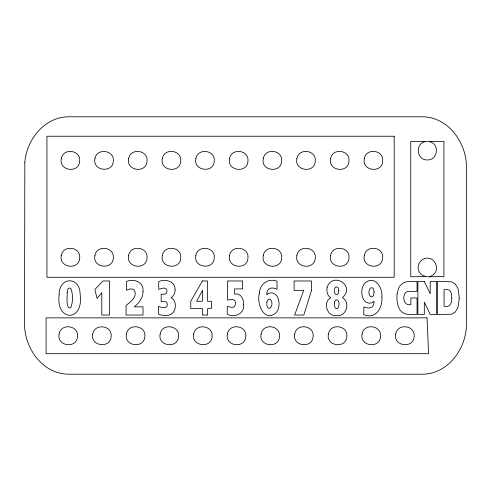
<?xml version="1.0" encoding="UTF-8"?>
<svg xmlns="http://www.w3.org/2000/svg" width="491" height="491" viewBox="0 0 491 491"><rect width="100%" height="100%" fill="white"/><g stroke="black" fill="none" stroke-linecap="round" stroke-linejoin="round"><path stroke-width="0.74" d="M429.643 276.507C442.195 273.241 435.726 254.148 423.917 258.874C419.48 260.604 417.006 265.864 418.504 270.381C422.315 280.766 435.99 275.028 443.925 276.801L443.925 141.371L429.742 141.69L410.746 141.371L410.746 276.801L425.028 276.507M424.93 141.69C414.711 143.943 416.884 160.416 427.336 159.949C437.788 160.416 439.961 143.943 429.742 141.69M67.187 292.526C67.347 297.393 66.26 302.609 68.206 307.231L69.697 308.029L70.729 307.697C73.098 301.922 73.134 294.066 70.735 288.303L69.697 287.984L68.63 288.303L67.887 289.273L67.187 292.526M59.184 294.361C55.336 322.305 84.225 322.17 80.125 294.232C80.064 276.169 59.129 276.378 59.184 294.361M24.826 162.509L24.55 322.722C23.869 347.499 42.312 374.087 68.74 374.21L422.26 374.21C448.614 374.191 467.168 347.45 466.45 322.722L466.45 168.278C467.168 143.55 448.614 116.809 422.26 116.79L68.74 116.79C44.607 116.846 26.428 139.671 24.826 162.509M397.109 293.802C396.593 299.375 397.023 305.341 400.153 310.146C403.952 315.719 411.311 314.381 417.062 314.43L417.062 297.951L410.869 297.951L410.869 304.616C403.522 306.372 401.914 296.165 406.014 292.182L407.794 291.494L417.062 291.292L417.062 281.478L408.297 281.478L403.909 282.466L400.263 285.48L398.845 287.757L397.109 293.802M61.307 158.685C58.521 171.089 79.321 173.716 79.702 161.011C80.886 149.853 62.934 147.588 61.307 158.685M61.307 255.559C58.521 267.957 79.321 270.59 79.702 257.885C80.886 246.728 62.934 244.463 61.307 255.559M59.141 334.04C56.355 346.437 77.148 349.064 77.535 336.36C78.72 325.208 60.767 322.937 59.141 334.04M94.923 158.685C92.148 170.936 112.973 173.661 113.317 161.011C114.532 149.859 96.549 147.742 94.923 158.685M94.923 255.559C92.148 267.81 112.973 270.535 113.317 257.885C114.532 246.734 96.549 244.616 94.923 255.559M92.756 334.04C89.982 346.29 110.8 349.015 111.15 336.36C112.359 325.214 94.376 323.096 92.756 334.04M128.63 158.685C125.843 171.089 146.643 173.716 147.024 161.011C148.208 149.853 130.256 147.588 128.63 158.685M128.63 255.559C125.843 267.957 146.643 270.59 147.024 257.885C148.208 246.728 130.256 244.463 128.63 255.559M126.463 334.04C123.677 346.437 144.471 349.064 144.857 336.36C146.042 325.208 128.09 322.937 126.463 334.04M162.337 158.685C159.55 171.089 180.35 173.716 180.731 161.011C181.915 149.853 163.963 147.588 162.337 158.685M162.337 255.559C159.55 267.957 180.35 270.59 180.731 257.885C181.915 246.728 163.963 244.463 162.337 255.559M160.17 334.04C157.384 346.437 178.178 349.064 178.564 336.36C179.749 325.208 161.797 322.937 160.17 334.04M195.86 158.685C193.086 170.936 213.91 173.661 214.254 161.011C215.469 149.859 197.48 147.742 195.86 158.685M195.86 255.559C193.086 267.81 213.91 270.535 214.254 257.885C215.469 246.734 197.48 244.616 195.86 255.559M193.693 334.04C190.913 346.29 211.738 349.015 212.087 336.36C213.297 325.214 195.314 323.096 193.693 334.04M229.567 158.685C226.781 171.089 247.581 173.716 247.961 161.011C249.146 149.853 231.193 147.588 229.567 158.685M229.567 255.559C226.781 267.957 247.581 270.59 247.961 257.885C249.146 246.728 231.193 244.463 229.567 255.559M227.401 334.04C224.614 346.437 245.408 349.064 245.795 336.36C246.979 325.208 229.027 322.937 227.401 334.04M263.274 158.685C260.488 171.089 281.288 173.716 281.668 161.011C282.853 149.853 264.901 147.588 263.274 158.685M263.274 255.559C260.488 267.957 281.288 270.59 281.668 257.885C282.853 246.728 264.901 244.463 263.274 255.559M261.108 334.04C258.315 346.437 279.115 349.064 279.502 336.36C280.686 325.208 262.734 322.937 261.108 334.04M296.889 158.685C294.103 171.089 314.897 173.716 315.283 161.011C316.468 149.853 298.516 147.588 296.889 158.685M296.889 255.559C294.103 267.957 314.897 270.59 315.283 257.885C316.468 246.728 298.516 244.463 296.889 255.559M294.717 334.04C291.93 346.437 312.73 349.064 313.117 336.36C314.301 325.208 296.349 322.937 294.717 334.04M330.596 158.685C327.81 171.089 348.604 173.716 348.991 161.011C350.175 149.853 332.223 147.588 330.596 158.685M330.596 255.559C327.81 267.957 348.604 270.59 348.991 257.885C350.175 246.728 332.223 244.463 330.596 255.559M328.424 334.04C325.637 346.437 346.437 349.064 346.824 336.36C348.009 325.208 330.05 322.937 328.424 334.04M364.304 158.685C361.517 171.089 382.311 173.716 382.698 161.011C383.882 149.853 365.93 147.588 364.304 158.685M364.304 255.559C361.517 267.957 382.311 270.59 382.698 257.885C383.882 246.728 365.93 244.463 364.304 255.559M362.131 334.04C359.344 346.437 380.144 349.064 380.531 336.36C381.71 325.208 363.757 322.937 362.131 334.04M395.746 334.04C392.96 346.437 413.76 349.064 414.14 336.36C415.325 325.208 397.372 322.937 395.746 334.04M259.358 293.336C256.333 303.033 263.974 323.262 276.114 312.681C281.791 306.617 279.269 290.169 268.681 293.268L266.723 294.803L267.086 291.691L268.166 289.586C270.523 287.137 274.266 287.959 277.034 289.187L277.034 281.312C268.46 277.544 259.561 284.289 259.358 293.336M381.863 297.251C382.931 307.753 375.554 319.641 363.819 314.706L363.819 306.826C366.581 308.047 370.331 308.876 372.675 306.427L373.768 304.322L374.13 301.216L372.098 302.769C361.536 305.74 359.074 289.408 364.776 283.325C374.547 274.205 383.054 288.094 381.863 297.251M451.769 297.951C452.107 302.732 449.873 308.096 444.054 306.218L444.054 289.647L447.786 289.647L449.897 290.549L451.217 293.035L451.769 297.951M459.245 298.068L458.342 305.715L457.465 308.532L454.961 312.313L451.272 314.252L437.456 314.43L437.456 281.478L451.346 281.736L454.961 283.755L457.483 287.45L458.416 290.169L459.245 298.068M143.004 291.568C143.12 297.828 138.959 303.15 134.239 306.826L143.004 306.826L143.004 315.038L126.07 315.038L126.07 305.463C130.25 301.99 138.216 296.368 134.117 290.046C131.969 288.1 128.74 289.039 126.506 290.341L126.506 281.478C133.902 278.084 144.366 282.405 143.004 291.568M334.377 302.309L334.807 307.36L335.537 308.305L336.587 308.618L337.661 308.299C339.49 306.077 339.588 302.174 337.661 299.983L335.525 299.989L334.377 302.309M266.889 301.934L266.895 305.654L267.411 307.065L268.221 308.004L269.301 308.311L270.381 307.986C272.45 305.795 272.573 301.64 270.4 299.492L269.301 299.185L268.196 299.498L266.889 301.934M374.13 292.09L373.479 295.576L372.669 296.515L371.552 296.828L370.472 296.521C368.293 294.373 368.391 290.218 370.466 288.027L371.552 287.701L372.663 288.008L373.467 288.941L374.13 292.09M327.074 287.296C326.509 291.089 327.086 295.686 330.793 297.699C322.519 302.033 326.908 316.934 336.587 315.627C346.542 317.02 350.635 302.082 342.362 297.656C355.993 285.885 332.837 271.167 327.074 287.296M243.616 304.445C244.923 313.608 234.44 318.315 227.241 314.16L227.241 306.378L231.752 307.397L233.428 307.151L234.624 306.433L235.588 303.548L235.275 301.554L234.336 300.283L232.961 299.602L231.347 299.375L227.511 300.154L227.511 280.981L242.646 280.981L242.646 288.904L234.569 288.904L234.569 294.164C240.596 292.556 244.015 299.35 243.616 304.445M338.808 290.697L338.213 293.489L337.513 294.33L335.629 294.318C333.831 292.464 333.794 288.941 335.635 287.1L337.513 287.106L338.213 287.947L338.808 290.697M175.072 289.966C175.115 293.023 173.906 296.325 170.954 297.656C176.024 300.019 176.269 306.93 174.004 311.355C170.776 316.683 163.564 316.161 158.501 314.209L158.501 306.286L161.042 307.274L163.896 307.704L166.437 307.053L167.118 306.132L167.339 304.659L167.075 303.033L166.283 302.014L163.834 301.308L161.195 301.664L161.195 294.213L164.81 294.164L166.339 293.385L167.026 291.427L166.799 289.831L166.111 288.776L163.896 287.984L158.71 289.328L158.71 281.711C165.203 278.28 175.741 281.429 175.072 289.966M311.533 290.341L303.831 315.038L294.612 315.038L303.739 290.341L294.103 290.341L294.103 280.981L311.533 280.981L311.533 290.341M202.39 290.623L196.639 301.265L202.39 301.265L202.39 290.623M202.39 280.981L190.747 301.265L190.747 308.526L202.39 308.526L202.39 315.038L207.595 315.038L207.595 308.526L211.369 308.526L211.369 301.265L207.607 301.265L207.595 280.981L202.39 280.981M101.797 292.912L97.046 298.411L94.855 289.543L102.932 280.981L109.53 280.981L109.53 315.038L101.797 315.038L101.797 292.912M394.199 136.24L46.933 136.24L46.933 277.286L394.199 277.286L394.199 136.24M424.316 281.478L417.878 281.478L417.878 314.43L424.316 314.43L424.316 302.106L430.202 314.43L436.634 314.43L436.634 281.478L430.202 281.478L430.202 293.802L424.316 281.478M427.035 317.861L46.105 317.861L46.105 353.692L428.575 353.692L427.035 317.861"/></g></svg>
